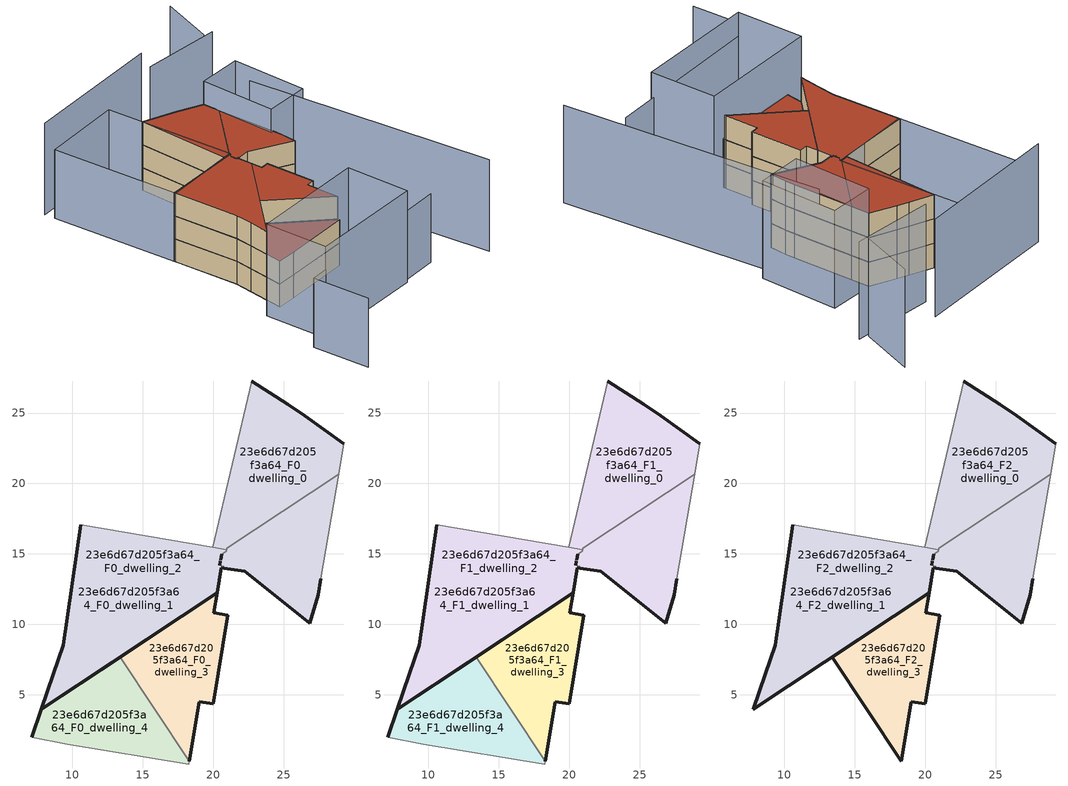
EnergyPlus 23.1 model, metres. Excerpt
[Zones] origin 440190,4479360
23e6d67d205f3a64_F0_dwelling_0
 floor ground (EU_floor_Construction): 28.91,20.66 29.28,22.84 26.5,24.82 25.29,25.62 22.75,27.27 19.98,15.47 20.96,15.31 20.98,15.41 z0; 26.87,10.07 27.45,12.11 27.64,13.25 28.91,20.66 20.98,15.41 20.94,15.21 20.6,14.98 20.53,14.58 20.42,14.5 20.52,14.48 20.47,14.18 20.76,14.14 20.74,13.99 22.26,13.76 z0
 wall outside (EU_wall_Construction): 22.75,27.27 25.29,25.62 26.5,24.82 29.28,22.84 z0:3
 wall adiabatic (EU_wall_Construction): 19.98,15.47 22.75,27.27 / 29.28,22.84 28.91,20.66 / 20.98,15.41 20.96,15.31 z0:3
 wall to 23e6d67d205f3a64_F0_dwelling_1 (EU_wall_Construction): 20.96,15.31 19.98,15.47 z0:3
 wall to 23e6d67d205f3a64_F0_dwelling_2 (EU_wall_Construction): 28.91,20.66 20.98,15.41 z0:3
23e6d67d205f3a64_F0_dwelling_1
 floor ground (EU_floor_Construction): 26.87,10.07 27.45,12.11 27.64,13.25 28.91,20.66 20.98,15.41 20.94,15.21 20.6,14.98 20.53,14.58 20.42,14.5 20.52,14.48 20.47,14.18 20.76,14.14 20.74,13.99 22.26,13.76 z0; 20.3,12.25 20.59,14.01 20.74,13.99 20.76,14.14 20.47,14.18 20.52,14.48 20.42,14.5 20.53,14.58 20.6,14.98 20.94,15.21 20.96,15.31 10.6,17.07 9.37,8.53 8.66,6.45 7.81,3.97 z0
 wall outside (EU_wall_Construction): 20.74,13.99 20.59,14.01 20.3,12.25 7.81,3.97 8.66,6.45 9.37,8.53 10.6,17.07 / 20.6,14.98 20.53,14.58 / 20.52,14.48 20.47,14.18 z0:3
 wall adiabatic (EU_wall_Construction): 10.6,17.07 19.97,15.47 / 20.96,15.3 20.94,15.21 z0:3; 19.98,15.47,3 19.97,15.47,0 19.98,15.47,0; 20.96,15.3,3 20.96,15.31,0 20.96,15.3,0
 wall to 23e6d67d205f3a64_F0_dwelling_2 (EU_wall_Construction): 20.94,15.21 20.6,14.98 / 20.53,14.58 20.42,14.5 20.52,14.48 / 20.47,14.18 20.76,14.14 / 20.77,14.14 20.74,13.99 z0:3
23e6d67d205f3a64_F0_dwelling_2
 floor ground (EU_floor_Construction): 28.91,20.66 29.28,22.84 26.5,24.82 25.29,25.62 22.75,27.27 19.98,15.47 20.96,15.31 20.98,15.41 z0; 26.87,10.07 27.45,12.11 27.64,13.25 28.91,20.66 20.98,15.41 20.96,15.3 20.94,15.21 20.6,14.98 20.53,14.58 20.42,14.5 20.52,14.48 20.47,14.18 20.76,14.14 20.74,13.99 22.26,13.76 z0; 20.3,12.25 20.59,14.01 20.74,13.99 20.76,14.14 20.47,14.18 20.52,14.48 20.42,14.5 20.53,14.58 20.6,14.98 20.94,15.21 20.96,15.31 10.6,17.07 9.37,8.53 8.66,6.45 7.81,3.97 z0
 wall outside (EU_wall_Construction): 27.64,13.25 27.45,12.11 26.87,10.07 22.26,13.76 20.74,13.99 / 20.53,14.58 20.6,14.98 / 20.47,14.18 20.52,14.48 z0:3
 wall adiabatic (EU_wall_Construction): 28.91,20.66 27.64,13.25 / 20.94,15.21 20.98,15.41 z0:3
23e6d67d205f3a64_F0_dwelling_3
 floor ground (EU_floor_Construction): 18.3,0.29 19.02,4.49 20.02,4.35 21.03,10.64 20.06,10.81 20.3,12.25 13.41,7.68 z0
 wall outside (EU_wall_Construction): 13.41,7.68 20.3,12.25 20.06,10.81 21.03,10.64 20.02,4.35 19.02,4.49 18.3,0.29 z0:3
 wall to 23e6d67d205f3a64_F0_dwelling_4 (EU_wall_Construction): 18.3,0.29 13.41,7.68 z0:3
23e6d67d205f3a64_F0_dwelling_4
 floor ground (EU_floor_Construction): 18.27,0.09 18.3,0.29 13.41,7.68 7.81,3.97 7.12,1.98 9.64,1.48 z0
 wall outside (EU_wall_Construction): 7.12,1.98 7.81,3.97 13.41,7.68 z0:3
 wall adiabatic (EU_wall_Construction): 18.3,0.29 18.27,0.09 9.64,1.48 7.12,1.98 z0:3
23e6d67d205f3a64_F1_dwelling_0
 floor outside (EU_floor_Construction): 28.91,20.66 29.28,22.84 26.5,24.82 25.29,25.62 22.75,27.27 19.98,15.47 20.96,15.31 20.98,15.41 z3
 floor to 23e6d67d205f3a64_F0_dwelling_0 (EU_floor_Construction): 26.87,10.07 27.45,12.11 27.64,13.25 28.91,20.66 20.98,15.41 20.96,15.31 20.94,15.21 20.6,14.98 20.53,14.58 20.42,14.5 20.52,14.48 20.47,14.18 20.76,14.14 20.74,13.99 22.26,13.76 z3
 wall outside (EU_wall_Construction): 22.75,27.27 25.29,25.62 26.5,24.82 29.28,22.84 z3:6
 wall adiabatic (EU_wall_Construction): 19.98,15.47 22.75,27.27 / 29.28,22.84 28.91,20.66 / 20.98,15.41 20.96,15.31 z3:6
 wall to 23e6d67d205f3a64_F1_dwelling_1 (EU_wall_Construction): 20.96,15.31 19.98,15.47 z3:6
 wall to 23e6d67d205f3a64_F1_dwelling_2 (EU_wall_Construction): 28.91,20.66 20.98,15.41 z3:6
23e6d67d205f3a64_F1_dwelling_1
 floor to 23e6d67d205f3a64_F0_dwelling_1 (EU_floor_Construction): 20.3,12.25 20.59,14.01 20.74,13.99 20.76,14.14 20.47,14.18 20.52,14.48 20.42,14.5 20.53,14.58 20.6,14.98 20.94,15.21 20.96,15.31 10.6,17.07 9.37,8.53 8.66,6.45 7.81,3.97 z3; 26.87,10.07 27.45,12.11 27.64,13.25 28.91,20.66 20.98,15.41 20.96,15.3 20.94,15.21 20.6,14.98 20.53,14.58 20.42,14.5 20.52,14.48 20.47,14.18 20.76,14.14 20.74,13.99 22.26,13.76 z3
 wall outside (EU_wall_Construction): 20.74,13.99 20.59,14.01 20.3,12.25 7.81,3.97 8.66,6.45 9.37,8.53 10.6,17.07 / 20.6,14.98 20.53,14.58 / 20.52,14.48 20.47,14.18 z3:6
 wall adiabatic (EU_wall_Construction): 10.6,17.07 19.97,15.47 / 20.96,15.3 20.94,15.21 z3:6; 19.98,15.47,6 19.97,15.47,3 19.98,15.47,3; 20.96,15.3,6 20.96,15.31,3 20.96,15.3,3
 wall to 23e6d67d205f3a64_F1_dwelling_2 (EU_wall_Construction): 20.94,15.21 20.6,14.98 / 20.53,14.58 20.42,14.5 20.52,14.48 / 20.47,14.18 20.76,14.14 / 20.77,14.14 20.74,13.99 z3:6
23e6d67d205f3a64_F1_dwelling_2
 floor outside (EU_floor_Construction): 20.3,12.25 20.59,14.01 20.74,13.99 20.76,14.14 20.47,14.18 20.52,14.48 20.42,14.5 20.53,14.58 20.6,14.98 20.94,15.21 20.96,15.31 10.6,17.07 9.37,8.53 8.66,6.45 7.81,3.97 z3
 floor to 23e6d67d205f3a64_F0_dwelling_2 (EU_floor_Construction): 26.87,10.07 27.45,12.11 27.64,13.25 28.91,20.66 20.98,15.41 20.96,15.31 20.94,15.21 20.6,14.98 20.53,14.58 20.42,14.5 20.52,14.48 20.47,14.18 20.76,14.14 20.74,13.99 22.26,13.76 z3; 28.91,20.66 29.28,22.84 26.5,24.82 25.29,25.62 22.75,27.27 19.98,15.47 20.96,15.31 20.98,15.41 z3
 wall outside (EU_wall_Construction): 27.64,13.25 27.45,12.11 26.87,10.07 22.26,13.76 20.74,13.99 / 20.53,14.58 20.6,14.98 / 20.47,14.18 20.52,14.48 z3:6
 wall adiabatic (EU_wall_Construction): 28.91,20.66 27.64,13.25 / 20.94,15.21 20.98,15.41 z3:6
23e6d67d205f3a64_F1_dwelling_3
 floor to 23e6d67d205f3a64_F0_dwelling_3 (EU_floor_Construction): 18.3,0.29 19.02,4.49 20.02,4.35 21.03,10.64 20.06,10.81 20.3,12.25 13.41,7.68 z3
 wall outside (EU_wall_Construction): 13.41,7.68 20.3,12.25 20.06,10.81 21.03,10.64 20.02,4.35 19.02,4.49 18.3,0.29 z3:6
 wall to 23e6d67d205f3a64_F1_dwelling_4 (EU_wall_Construction): 18.3,0.29 13.41,7.68 z3:6
23e6d67d205f3a64_F1_dwelling_4
 floor to 23e6d67d205f3a64_F0_dwelling_4 (EU_floor_Construction): 18.27,0.09 18.3,0.29 13.41,7.68 7.81,3.97 7.12,1.98 9.64,1.48 z3
 wall outside (EU_wall_Construction): 7.12,1.98 7.81,3.97 13.41,7.68 z3:6
 wall adiabatic (EU_wall_Construction): 18.3,0.29 18.27,0.09 9.64,1.48 7.12,1.98 z3:6
 roof outside (EU_roof_Construction): 13.41,7.68 18.3,0.29 18.27,0.09 9.64,1.48 7.12,1.98 7.81,3.97 z6
23e6d67d205f3a64_F2_dwelling_0
 floor outside (EU_floor_Construction): 28.91,20.66 29.28,22.84 26.5,24.82 25.29,25.62 22.75,27.27 19.98,15.47 20.96,15.31 20.98,15.41 z6
 floor to 23e6d67d205f3a64_F1_dwelling_0 (EU_floor_Construction): 26.87,10.07 27.45,12.11 27.64,13.25 28.91,20.66 20.98,15.41 20.96,15.31 20.94,15.21 20.6,14.98 20.53,14.58 20.42,14.5 20.52,14.48 20.47,14.18 20.76,14.14 20.74,13.99 22.26,13.76 z6
 wall outside (EU_wall_Construction): 22.75,27.27 25.29,25.62 26.5,24.82 29.28,22.84 z6:9
 wall adiabatic (EU_wall_Construction): 19.98,15.47 22.75,27.27 / 29.28,22.84 28.91,20.66 / 20.98,15.41 20.96,15.31 z6:9
 wall to 23e6d67d205f3a64_F2_dwelling_1 (EU_wall_Construction): 20.96,15.31 19.98,15.47 z6:9
 wall to 23e6d67d205f3a64_F2_dwelling_2 (EU_wall_Construction): 28.91,20.66 20.98,15.41 z6:9
 roof outside (EU_roof_Construction): 28.91,20.66 27.64,13.25 27.45,12.11 26.87,10.07 22.26,13.76 20.74,13.99 20.76,14.14 20.47,14.18 20.52,14.48 20.42,14.5 20.53,14.58 20.6,14.98 20.94,15.21 20.96,15.31 20.98,15.41 z9; 26.5,24.82 29.28,22.84 28.91,20.66 20.98,15.41 20.96,15.31 19.98,15.47 22.75,27.27 25.29,25.62 z9
23e6d67d205f3a64_F2_dwelling_1
 floor to 23e6d67d205f3a64_F1_dwelling_1 (EU_floor_Construction): 20.3,12.25 20.59,14.01 20.74,13.99 20.76,14.14 20.47,14.18 20.52,14.48 20.42,14.5 20.53,14.58 20.6,14.98 20.94,15.21 20.96,15.31 10.6,17.07 9.37,8.53 8.66,6.45 7.81,3.97 z6; 26.87,10.07 27.45,12.11 27.64,13.25 28.91,20.66 20.98,15.41 20.96,15.3 20.94,15.21 20.6,14.98 20.53,14.58 20.42,14.5 20.52,14.48 20.47,14.18 20.76,14.14 20.74,13.99 22.26,13.76 z6
 wall outside (EU_wall_Construction): 20.74,13.99 20.59,14.01 20.3,12.25 7.81,3.97 8.66,6.45 9.37,8.53 10.6,17.07 / 20.6,14.98 20.53,14.58 / 20.52,14.48 20.47,14.18 z6:9
 wall adiabatic (EU_wall_Construction): 10.6,17.07 19.97,15.47 / 20.96,15.3 20.94,15.21 z6:9; 19.98,15.47,9 19.97,15.47,6 19.98,15.47,6; 20.96,15.3,9 20.96,15.31,6 20.96,15.3,6
 wall to 23e6d67d205f3a64_F2_dwelling_2 (EU_wall_Construction): 20.94,15.21 20.6,14.98 / 20.53,14.58 20.42,14.5 20.52,14.48 / 20.47,14.18 20.76,14.14 / 20.77,14.14 20.74,13.99 z6:9
 roof outside (EU_roof_Construction): 28.91,20.66 27.64,13.25 27.45,12.11 26.87,10.07 22.26,13.76 20.74,13.99 20.76,14.14 20.47,14.18 20.52,14.48 20.42,14.5 20.53,14.58 20.6,14.98 20.94,15.21 20.96,15.3 20.98,15.41 z9; 20.96,15.31 20.94,15.21 20.6,14.98 20.53,14.58 20.42,14.5 20.52,14.48 20.47,14.18 20.76,14.14 20.74,13.99 20.59,14.01 20.3,12.25 7.81,3.97 8.66,6.45 9.37,8.53 10.6,17.07 z9
23e6d67d205f3a64_F2_dwelling_2
 floor outside (EU_floor_Construction): 20.3,12.25 20.59,14.01 20.74,13.99 20.76,14.14 20.47,14.18 20.52,14.48 20.42,14.5 20.53,14.58 20.6,14.98 20.94,15.21 20.96,15.31 10.6,17.07 9.37,8.53 8.66,6.45 7.81,3.97 z6
 floor to 23e6d67d205f3a64_F1_dwelling_2 (EU_floor_Construction): 26.87,10.07 27.45,12.11 27.64,13.25 28.91,20.66 20.98,15.41 20.96,15.31 20.94,15.21 20.6,14.98 20.53,14.58 20.42,14.5 20.52,14.48 20.47,14.18 20.76,14.14 20.74,13.99 22.26,13.76 z6; 28.91,20.66 29.28,22.84 26.5,24.82 25.29,25.62 22.75,27.27 19.98,15.47 20.96,15.31 20.98,15.41 z6
 wall outside (EU_wall_Construction): 27.64,13.25 27.45,12.11 26.87,10.07 22.26,13.76 20.74,13.99 / 20.53,14.58 20.6,14.98 / 20.47,14.18 20.52,14.48 z6:9
 wall adiabatic (EU_wall_Construction): 28.91,20.66 27.64,13.25 / 20.94,15.21 20.98,15.41 z6:9
 roof outside (EU_roof_Construction): 26.5,24.82 29.28,22.84 28.91,20.66 20.98,15.41 20.96,15.31 19.98,15.47 22.75,27.27 25.29,25.62 z9; 28.91,20.66 27.64,13.25 27.45,12.11 26.87,10.07 22.26,13.76 20.74,13.99 20.76,14.14 20.47,14.18 20.52,14.48 20.42,14.5 20.53,14.58 20.6,14.98 20.94,15.21 20.96,15.31 20.98,15.41 z9; 20.96,15.31 20.94,15.21 20.6,14.98 20.53,14.58 20.42,14.5 20.52,14.48 20.47,14.18 20.76,14.14 20.74,13.99 20.59,14.01 20.3,12.25 7.81,3.97 8.66,6.45 9.37,8.53 10.6,17.07 z9
23e6d67d205f3a64_F2_dwelling_3
 floor to 23e6d67d205f3a64_F1_dwelling_3 (EU_floor_Construction): 18.3,0.29 19.02,4.49 20.02,4.35 21.03,10.64 20.06,10.81 20.3,12.25 13.41,7.68 z6
 wall outside (EU_wall_Construction): 20.06,10.81 21.03,10.64 20.02,4.35 19.02,4.49 18.3,0.29 13.41,7.68 20.3,12.25 20.06,10.81 z6:9
 roof outside (EU_roof_Construction): 20.3,12.25 20.06,10.81 21.03,10.64 20.02,4.35 19.02,4.49 18.3,0.29 13.41,7.68 z9
shading: 28.63,-13.49 31.74,18.27 / 39.3,26.82 29.37,29.59 / 31.59,31.84 13.03,34.61 / 38.32,27.41 42.18,33.62 / 18.43,-8.31 3.4,-5.71 / 3.4,-5.71 4.81,2.43 / 4.81,2.43 19.84,-0.17 / 19.84,-0.17 18.43,-8.31 / 34.86,21.67 32.86,12.14 / 32.86,12.14 27.29,13.31 / 27.29,13.31 29.28,22.84 / 29.28,22.84 34.86,21.67 z0:12; 0.01,-12.75 1.12,-5.37 / 1.12,-5.37 23.51,-8.73 / 10.57,16.89 12.87,33.25 / 12.87,33.25 23.38,31.77 / 23.38,31.77 21.08,15.41 / 21.08,15.41 10.57,16.89 z0:9
[Building]
EU S2 Campaign: North Axis=0; Terrain=City; Solar Distribution=FullExterior
[Site:Location]
Madrid: Latitude=40.5; Longitude=-3.5; Time Zone=1; Elevation=609
[SizingPeriod:WeatherFileDays]
AnnualSizingPeriod: Begin Month=1; Begin Day of Month=1; End Month=12; End Day of Month=31; Day of Week for Start Day=Monday; Use Weather File Daylight Saving Period=No; Use Weather File Rain and Snow Indicators=No
[MATERIAL]
EU_InternalMass_Material: Roughness=MediumRough; Thickness=0.1; Conductivity=1; Density=1800; Specific Heat=900; Thermal Absorptance=0.9; Solar Absorptance=0.7; Visible Absorptance=0.7
[MATERIAL:NOMASS] Roughness=MediumRough; Thermal Absorptance=0.9; Solar Absorptance=0.7; Visible Absorptance=0.7
Name | Thermal Resistance
EU_wall_NoMass | 1.60022
EU_roof_NoMass | 1.57597
EU_floor_NoMass | 0.470652
[CONSTRUCTION]
EU_wall_Construction: EU_wall_NoMass
EU_roof_Construction: EU_roof_NoMass
EU_floor_Construction: EU_floor_NoMass
EU_InternalMass_Construction: EU_InternalMass_Material
[ZONE] Type=1; Multiplier=1; Ceiling Height=autocalculate; Floor Area=autocalculate; Part of Total Floor Area=Yes
Name | Volume
23e6d67d205f3a64_F0_dwelling_0; 23e6d67d205f3a64_F1_dwelling_0; 23e6d67d205f3a64_F2_dwelling_0 | 291.492
23e6d67d205f3a64_F0_dwelling_1; 23e6d67d205f3a64_F1_dwelling_1; 23e6d67d205f3a64_F2_dwelling_1 | 368.88
23e6d67d205f3a64_F0_dwelling_2 | 538.951
23e6d67d205f3a64_F1_dwelling_2; 23e6d67d205f3a64_F2_dwelling_2 | 538.952
23e6d67d205f3a64_F0_dwelling_3; 23e6d67d205f3a64_F1_dwelling_3; 23e6d67d205f3a64_F2_dwelling_3; 23e6d67d205f3a64_F0_dwelling_4; 23e6d67d205f3a64_F1_dwelling_4 | 129.224
[INTERNALMASS] Construction=EU_InternalMass_Construction
Name | Zone or ZoneList | Surface Area
23e6d67d205f3a64_F0_dwelling_0_EU_InternalMass | 23e6d67d205f3a64_F0_dwelling_0 | 56.6916
23e6d67d205f3a64_F0_dwelling_1_EU_InternalMass | 23e6d67d205f3a64_F0_dwelling_1 | 82.4803
23e6d67d205f3a64_F0_dwelling_2_EU_InternalMass | 23e6d67d205f3a64_F0_dwelling_2 | 40.475
23e6d67d205f3a64_F0_dwelling_3_EU_InternalMass | 23e6d67d205f3a64_F0_dwelling_3 | 43.075
23e6d67d205f3a64_F0_dwelling_4_EU_InternalMass | 23e6d67d205f3a64_F0_dwelling_4 | 43.0748
23e6d67d205f3a64_F1_dwelling_0_EU_InternalMass | 23e6d67d205f3a64_F1_dwelling_0 | 56.6916
23e6d67d205f3a64_F1_dwelling_1_EU_InternalMass | 23e6d67d205f3a64_F1_dwelling_1 | 82.4803
23e6d67d205f3a64_F1_dwelling_2_EU_InternalMass | 23e6d67d205f3a64_F1_dwelling_2 | 40.475
23e6d67d205f3a64_F1_dwelling_3_EU_InternalMass | 23e6d67d205f3a64_F1_dwelling_3 | 43.075
23e6d67d205f3a64_F1_dwelling_4_EU_InternalMass | 23e6d67d205f3a64_F1_dwelling_4 | 43.0748
23e6d67d205f3a64_F2_dwelling_0_EU_InternalMass | 23e6d67d205f3a64_F2_dwelling_0 | 96.5237
23e6d67d205f3a64_F2_dwelling_1_EU_InternalMass | 23e6d67d205f3a64_F2_dwelling_1 | 71.7719
23e6d67d205f3a64_F2_dwelling_2_EU_InternalMass | 23e6d67d205f3a64_F2_dwelling_2 | 47.5354
23e6d67d205f3a64_F2_dwelling_3_EU_InternalMass | 23e6d67d205f3a64_F2_dwelling_3 | 49.9671
[OTHEREQUIPMENT] Fuel Type=Electricity; Design Level Calculation Method=Watts/Area; Power per Zone Floor Area=1; Fraction Latent=0; Fraction Radiant=0; Fraction Lost=0; Carbon Dioxide Generation Rate=0; EndUse Subcategory=EU_Step8_InternalGains
Name | Zone or ZoneList or Space or SpaceList | Schedule
EU_Step8_InternalGain_23e6d67d205f3a64_F0_dwelling_0_f000 | 23e6d67d205f3a64_F0_dwelling_0 | EU_Step8_GainSchedule_23e6d67d205f3a64_F0_dwelling_0_f000
EU_Step8_InternalGain_23e6d67d205f3a64_F0_dwelling_1_f000 | 23e6d67d205f3a64_F0_dwelling_1 | EU_Step8_GainSchedule_23e6d67d205f3a64_F0_dwelling_1_f000
EU_Step8_InternalGain_23e6d67d205f3a64_F0_dwelling_2_f000 | 23e6d67d205f3a64_F0_dwelling_2 | EU_Step8_GainSchedule_23e6d67d205f3a64_F0_dwelling_2_f000
EU_Step8_InternalGain_23e6d67d205f3a64_F0_dwelling_3_f000 | 23e6d67d205f3a64_F0_dwelling_3 | EU_Step8_GainSchedule_23e6d67d205f3a64_F0_dwelling_3_f000
EU_Step8_InternalGain_23e6d67d205f3a64_F0_dwelling_4_f000 | 23e6d67d205f3a64_F0_dwelling_4 | EU_Step8_GainSchedule_23e6d67d205f3a64_F0_dwelling_4_f000
EU_Step8_InternalGain_23e6d67d205f3a64_F1_dwelling_0_f000 | 23e6d67d205f3a64_F1_dwelling_0 | EU_Step8_GainSchedule_23e6d67d205f3a64_F1_dwelling_0_f000
EU_Step8_InternalGain_23e6d67d205f3a64_F1_dwelling_1_f000 | 23e6d67d205f3a64_F1_dwelling_1 | EU_Step8_GainSchedule_23e6d67d205f3a64_F1_dwelling_1_f000
EU_Step8_InternalGain_23e6d67d205f3a64_F1_dwelling_2_f000 | 23e6d67d205f3a64_F1_dwelling_2 | EU_Step8_GainSchedule_23e6d67d205f3a64_F1_dwelling_2_f000
EU_Step8_InternalGain_23e6d67d205f3a64_F1_dwelling_3_f000 | 23e6d67d205f3a64_F1_dwelling_3 | EU_Step8_GainSchedule_23e6d67d205f3a64_F1_dwelling_3_f000
EU_Step8_InternalGain_23e6d67d205f3a64_F1_dwelling_4_f000 | 23e6d67d205f3a64_F1_dwelling_4 | EU_Step8_GainSchedule_23e6d67d205f3a64_F1_dwelling_4_f000
EU_Step8_InternalGain_23e6d67d205f3a64_F2_dwelling_0_f000 | 23e6d67d205f3a64_F2_dwelling_0 | EU_Step8_GainSchedule_23e6d67d205f3a64_F2_dwelling_0_f000
EU_Step8_InternalGain_23e6d67d205f3a64_F2_dwelling_1_f000 | 23e6d67d205f3a64_F2_dwelling_1 | EU_Step8_GainSchedule_23e6d67d205f3a64_F2_dwelling_1_f000
EU_Step8_InternalGain_23e6d67d205f3a64_F2_dwelling_2_f000 | 23e6d67d205f3a64_F2_dwelling_2 | EU_Step8_GainSchedule_23e6d67d205f3a64_F2_dwelling_2_f000
EU_Step8_InternalGain_23e6d67d205f3a64_F2_dwelling_3_f000 | 23e6d67d205f3a64_F2_dwelling_3 | EU_Step8_GainSchedule_23e6d67d205f3a64_F2_dwelling_3_f000
[ZONEVENTILATION:DESIGNFLOWRATE] Schedule=EU_AlwaysOn; Design Flow Rate Calculation Method=AirChanges/Hour; Air Changes per Hour=0.480704; Ventilation Type=Natural; Fan Pressure Rise=0; Fan Total Efficiency=1; Constant Term Coefficient=1; Temperature Term Coefficient=0; Velocity Term Coefficient=0; Velocity Squared Term Coefficient=0; Minimum Indoor Temperature=-100; Maximum Indoor Temperature=100; Delta Temperature=-100; Minimum Outdoor Temperature=-100; Maximum Outdoor Temperature=100; Maximum Wind Speed=40
Name | Zone or ZoneList or Space or SpaceList
EU_ConstantAir_23e6d67d205f3a64_F0_dwelling_0 | 23e6d67d205f3a64_F0_dwelling_0
EU_ConstantAir_23e6d67d205f3a64_F0_dwelling_1 | 23e6d67d205f3a64_F0_dwelling_1
EU_ConstantAir_23e6d67d205f3a64_F0_dwelling_2 | 23e6d67d205f3a64_F0_dwelling_2
EU_ConstantAir_23e6d67d205f3a64_F0_dwelling_3 | 23e6d67d205f3a64_F0_dwelling_3
EU_ConstantAir_23e6d67d205f3a64_F0_dwelling_4 | 23e6d67d205f3a64_F0_dwelling_4
EU_ConstantAir_23e6d67d205f3a64_F1_dwelling_0 | 23e6d67d205f3a64_F1_dwelling_0
EU_ConstantAir_23e6d67d205f3a64_F1_dwelling_1 | 23e6d67d205f3a64_F1_dwelling_1
EU_ConstantAir_23e6d67d205f3a64_F1_dwelling_2 | 23e6d67d205f3a64_F1_dwelling_2
EU_ConstantAir_23e6d67d205f3a64_F1_dwelling_3 | 23e6d67d205f3a64_F1_dwelling_3
EU_ConstantAir_23e6d67d205f3a64_F1_dwelling_4 | 23e6d67d205f3a64_F1_dwelling_4
EU_ConstantAir_23e6d67d205f3a64_F2_dwelling_0 | 23e6d67d205f3a64_F2_dwelling_0
EU_ConstantAir_23e6d67d205f3a64_F2_dwelling_1 | 23e6d67d205f3a64_F2_dwelling_1
EU_ConstantAir_23e6d67d205f3a64_F2_dwelling_2 | 23e6d67d205f3a64_F2_dwelling_2
EU_ConstantAir_23e6d67d205f3a64_F2_dwelling_3 | 23e6d67d205f3a64_F2_dwelling_3
[HVACTEMPLATE:THERMOSTAT] Constant Heating Setpoint=20; Constant Cooling Setpoint=50
EU_HeatOnly_23e6d67d205f3a64_F0_dwelling_0; EU_HeatOnly_23e6d67d205f3a64_F0_dwelling_1; EU_HeatOnly_23e6d67d205f3a64_F0_dwelling_2; EU_HeatOnly_23e6d67d205f3a64_F0_dwelling_3; EU_HeatOnly_23e6d67d205f3a64_F0_dwelling_4; EU_HeatOnly_23e6d67d205f3a64_F1_dwelling_0; EU_HeatOnly_23e6d67d205f3a64_F1_dwelling_1; EU_HeatOnly_23e6d67d205f3a64_F1_dwelling_2; EU_HeatOnly_23e6d67d205f3a64_F1_dwelling_3; EU_HeatOnly_23e6d67d205f3a64_F1_dwelling_4; EU_HeatOnly_23e6d67d205f3a64_F2_dwelling_0; EU_HeatOnly_23e6d67d205f3a64_F2_dwelling_1; EU_HeatOnly_23e6d67d205f3a64_F2_dwelling_2; EU_HeatOnly_23e6d67d205f3a64_F2_dwelling_3
[HVACTEMPLATE:ZONE:IDEALLOADSAIRSYSTEM] System Availability Schedule=EU_AlwaysOn; Maximum Heating Supply Air Temperature=50; Minimum Cooling Supply Air Temperature=13; Maximum Heating Supply Air Humidity Ratio=0.0156; Minimum Cooling Supply Air Humidity Ratio=0.0077; Heating Limit=NoLimit; Cooling Limit=NoLimit; Heating Availability Schedule=EU_AlwaysOn; Cooling Availability Schedule=EU_CoolingOff; Dehumidification Control Type=ConstantSensibleHeatRatio; Cooling Sensible Heat Ratio=0.7; Dehumidification Setpoint=60; Humidification Control Type=None; Humidification Setpoint=30; Outdoor Air Method=None; Outdoor Air Flow Rate per Person=0.00944; Outdoor Air Flow Rate per Zone Floor Area=0; Outdoor Air Flow Rate per Zone=0; Demand Controlled Ventilation Type=None; Outdoor Air Economizer Type=NoEconomizer; Heat Recovery Type=None; Sensible Heat Recovery Effectiveness=0.7; Latent Heat Recovery Effectiveness=0.65
Name | Template Thermostat
23e6d67d205f3a64_F0_dwelling_0 | EU_HeatOnly_23e6d67d205f3a64_F0_dwelling_0
23e6d67d205f3a64_F0_dwelling_1 | EU_HeatOnly_23e6d67d205f3a64_F0_dwelling_1
23e6d67d205f3a64_F0_dwelling_2 | EU_HeatOnly_23e6d67d205f3a64_F0_dwelling_2
23e6d67d205f3a64_F0_dwelling_3 | EU_HeatOnly_23e6d67d205f3a64_F0_dwelling_3
23e6d67d205f3a64_F0_dwelling_4 | EU_HeatOnly_23e6d67d205f3a64_F0_dwelling_4
23e6d67d205f3a64_F1_dwelling_0 | EU_HeatOnly_23e6d67d205f3a64_F1_dwelling_0
23e6d67d205f3a64_F1_dwelling_1 | EU_HeatOnly_23e6d67d205f3a64_F1_dwelling_1
23e6d67d205f3a64_F1_dwelling_2 | EU_HeatOnly_23e6d67d205f3a64_F1_dwelling_2
23e6d67d205f3a64_F1_dwelling_3 | EU_HeatOnly_23e6d67d205f3a64_F1_dwelling_3
23e6d67d205f3a64_F1_dwelling_4 | EU_HeatOnly_23e6d67d205f3a64_F1_dwelling_4
23e6d67d205f3a64_F2_dwelling_0 | EU_HeatOnly_23e6d67d205f3a64_F2_dwelling_0
23e6d67d205f3a64_F2_dwelling_1 | EU_HeatOnly_23e6d67d205f3a64_F2_dwelling_1
23e6d67d205f3a64_F2_dwelling_2 | EU_HeatOnly_23e6d67d205f3a64_F2_dwelling_2
23e6d67d205f3a64_F2_dwelling_3 | EU_HeatOnly_23e6d67d205f3a64_F2_dwelling_3
[SIZING:ZONE] Zone Cooling Design Supply Air Temperature Input Method=SupplyAirTemperature; Zone Cooling Design Supply Air Temperature=13; Zone Heating Design Supply Air Temperature Input Method=SupplyAirTemperature; Zone Heating Design Supply Air Temperature=50; Zone Cooling Design Supply Air Humidity Ratio=0.008; Zone Heating Design Supply Air Humidity Ratio=0.008; Cooling Design Air Flow Method=DesignDay; Cooling Design Air Flow Rate=0; Cooling Minimum Air Flow per Zone Floor Area=0.000762; Cooling Minimum Air Flow=0; Cooling Minimum Air Flow Fraction=0.2; Heating Design Air Flow Method=DesignDay; Heating Design Air Flow Rate=0; Heating Maximum Air Flow per Zone Floor Area=0.002032; Heating Maximum Air Flow=0.141576; Heating Maximum Air Flow Fraction=0.3; Account for Dedicated Outdoor Air System=No; Dedicated Outdoor Air System Control Strategy=NeutralSupplyAir; Dedicated Outdoor Air Low Setpoint Temperature for Design=autosize; Dedicated Outdoor Air High Setpoint Temperature for Design=autosize; Zone Load Sizing Method=Sensible Load Only No Latent Load; Zone Latent Cooling Design Supply Air Humidity Ratio Input Method=HumidityRatioDifference; Zone Cooling Design Supply Air Humidity Ratio Difference=0.005; Zone Latent Heating Design Supply Air Humidity Ratio Input Method=HumidityRatioDifference; Zone Humidification Design Supply Air Humidity Ratio Difference=0.005
23e6d67d205f3a64_F0_dwelling_0; 23e6d67d205f3a64_F0_dwelling_1; 23e6d67d205f3a64_F0_dwelling_2; 23e6d67d205f3a64_F0_dwelling_3; 23e6d67d205f3a64_F0_dwelling_4; 23e6d67d205f3a64_F1_dwelling_0; 23e6d67d205f3a64_F1_dwelling_1; 23e6d67d205f3a64_F1_dwelling_2; 23e6d67d205f3a64_F1_dwelling_3; 23e6d67d205f3a64_F1_dwelling_4; 23e6d67d205f3a64_F2_dwelling_0; 23e6d67d205f3a64_F2_dwelling_1; 23e6d67d205f3a64_F2_dwelling_2; 23e6d67d205f3a64_F2_dwelling_3
[SCHEDULE:CONSTANT]
Name | Hourly Value
EU_AlwaysOn | 1
EU_CoolingOff | 0
[SCHEDULE:FILE] Column Number=1; Rows to Skip at Top=0; Number of Hours of Data=8760; Column Separator=Comma; Interpolate to Timestep=No; Minutes per Item=60; Adjust Schedule for Daylight Savings=Yes
Name | File
EU_Step8_GainSchedule_23e6d67d205f3a64_F0_dwelling_0_f000 | ../../schedules/23e6d67d205f3a64/23e6d67d205f3a64_F0_dwelling_0_f000_gain.csv
EU_Step8_GainSchedule_23e6d67d205f3a64_F0_dwelling_1_f000 | ../../schedules/23e6d67d205f3a64/23e6d67d205f3a64_F0_dwelling_1_f000_gain.csv
EU_Step8_GainSchedule_23e6d67d205f3a64_F0_dwelling_2_f000 | ../../schedules/23e6d67d205f3a64/23e6d67d205f3a64_F0_dwelling_2_f000_gain.csv
EU_Step8_GainSchedule_23e6d67d205f3a64_F0_dwelling_3_f000 | ../../schedules/23e6d67d205f3a64/23e6d67d205f3a64_F0_dwelling_3_f000_gain.csv
EU_Step8_GainSchedule_23e6d67d205f3a64_F0_dwelling_4_f000 | ../../schedules/23e6d67d205f3a64/23e6d67d205f3a64_F0_dwelling_4_f000_gain.csv
EU_Step8_GainSchedule_23e6d67d205f3a64_F1_dwelling_0_f000 | ../../schedules/23e6d67d205f3a64/23e6d67d205f3a64_F1_dwelling_0_f000_gain.csv
EU_Step8_GainSchedule_23e6d67d205f3a64_F1_dwelling_1_f000 | ../../schedules/23e6d67d205f3a64/23e6d67d205f3a64_F1_dwelling_1_f000_gain.csv
EU_Step8_GainSchedule_23e6d67d205f3a64_F1_dwelling_2_f000 | ../../schedules/23e6d67d205f3a64/23e6d67d205f3a64_F1_dwelling_2_f000_gain.csv
EU_Step8_GainSchedule_23e6d67d205f3a64_F1_dwelling_3_f000 | ../../schedules/23e6d67d205f3a64/23e6d67d205f3a64_F1_dwelling_3_f000_gain.csv
EU_Step8_GainSchedule_23e6d67d205f3a64_F1_dwelling_4_f000 | ../../schedules/23e6d67d205f3a64/23e6d67d205f3a64_F1_dwelling_4_f000_gain.csv
EU_Step8_GainSchedule_23e6d67d205f3a64_F2_dwelling_0_f000 | ../../schedules/23e6d67d205f3a64/23e6d67d205f3a64_F2_dwelling_0_f000_gain.csv
EU_Step8_GainSchedule_23e6d67d205f3a64_F2_dwelling_1_f000 | ../../schedules/23e6d67d205f3a64/23e6d67d205f3a64_F2_dwelling_1_f000_gain.csv
EU_Step8_GainSchedule_23e6d67d205f3a64_F2_dwelling_2_f000 | ../../schedules/23e6d67d205f3a64/23e6d67d205f3a64_F2_dwelling_2_f000_gain.csv
EU_Step8_GainSchedule_23e6d67d205f3a64_F2_dwelling_3_f000 | ../../schedules/23e6d67d205f3a64/23e6d67d205f3a64_F2_dwelling_3_f000_gain.csv
